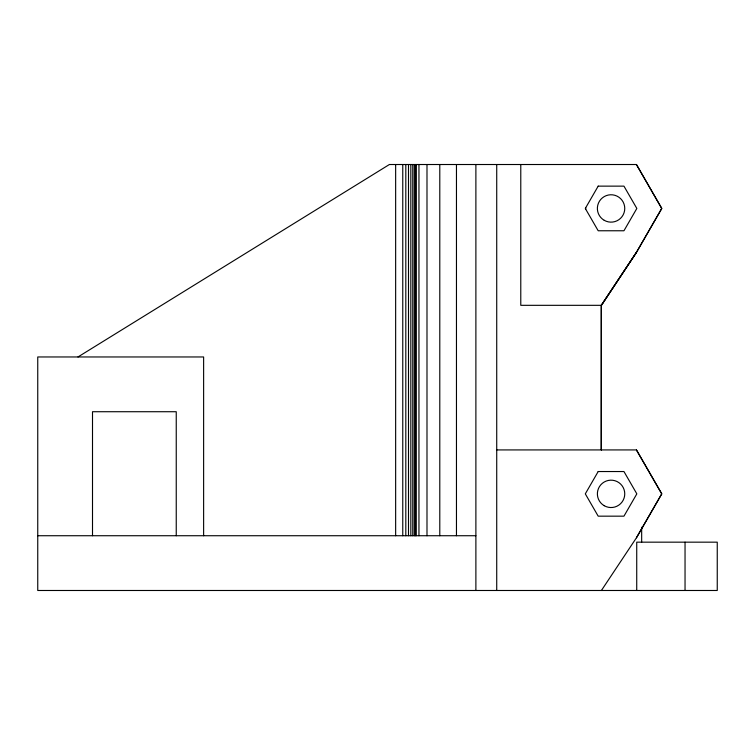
<?xml version="1.0" encoding="UTF-8"?>
<svg xmlns="http://www.w3.org/2000/svg" width="755" height="755" viewBox="0 0 755 755"><rect width="100%" height="100%" fill="white"/><g stroke="black" fill="none" stroke-linecap="round" stroke-linejoin="round"><path stroke-width="1.13" d="M601.405 449.923L601.405 305.077L636.437 252.387L661.795 208.456L636.437 164.514L389.391 164.514L77.982 356.964M636.437 252.387L601.329 305.435L636.437 252.387L661.729 208.456L636.437 164.514M601.405 590.485L636.437 537.787L661.729 493.855L636.437 449.923L496.724 449.923M636.437 537.787L661.795 493.855L636.437 449.923M37.75 535.729L475.886 535.729M685.04 542.165L685.04 590.485M641.665 527.216L641.665 542.165M636.729 590.485L636.729 542.165L717.25 542.165L717.25 590.485L37.75 590.485L37.75 356.964L203.623 356.964L203.623 535.729M601.405 305.077L601.339 449.923L601.348 305.322L520.78 305.322L520.78 164.514M585.701 207.757L585.701 209.144M496.724 164.514L496.724 590.485M475.886 164.514L475.886 590.485M456.464 164.514L456.464 535.729M439.787 164.514L439.787 535.729M426.99 164.514L426.99 535.729M418.95 164.514L418.95 535.729M416.279 164.514L416.203 535.729M415.505 164.514L415.505 535.729M414.335 164.514L414.335 535.729M412.768 164.514L412.768 535.729M410.824 164.514L410.824 535.729M408.502 164.514L408.502 535.729M405.812 164.514L405.812 535.729M402.764 164.514L402.764 535.729M395.648 164.514L395.648 535.729M176.245 535.729L176.245 411.72L92.506 411.72L92.506 535.729M598.187 186.136L585.304 208.456L598.187 230.766L623.951 230.766L636.833 208.456L623.951 186.136L598.187 186.136M598.187 471.535L585.304 493.855L598.187 516.165L623.951 516.165L636.833 493.855L623.951 471.535L598.187 471.535M604.226 505.708A13.684 13.684 0 0 0 624.753 493.855A13.684 13.684 0 0 0 604.226 482.001A13.684 13.684 0 0 0 604.226 505.708M604.226 220.309A13.684 13.684 0 0 0 624.753 208.456A13.684 13.684 0 0 0 604.226 196.593A13.684 13.684 0 0 0 604.226 220.309"/></g></svg>
